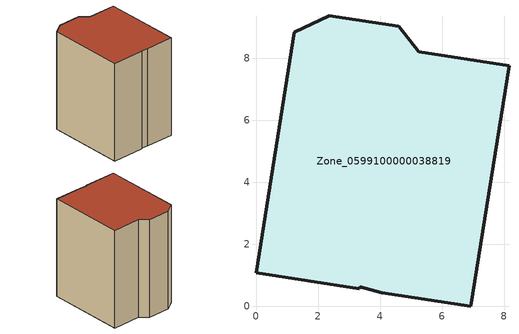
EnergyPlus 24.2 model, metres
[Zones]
Zone_0599100000038819
 floor ground (C_G): 3.33,0.56 0,1.08 1.24,8.85 2.36,9.38 4.61,9.03 5.25,8.22 8.16,7.77 6.93,0 4.06,0.45 3.34,0.64 z0
 wall outside (C_F): 0,1.08 3.33,0.56 3.34,0.64 4.06,0.45 6.93,0 8.16,7.77 5.25,8.22 4.61,9.03 2.36,9.38 1.24,8.85 0,1.08 z0:10.3
 roof outside (C_R): 4.06,0.45 6.93,0 8.16,7.77 5.25,8.22 4.61,9.03 2.36,9.38 1.24,8.85 0,1.08 3.33,0.56 3.34,0.64 z10.3
[BUILDING]
Pand.0599100000038819: North Axis=0; Terrain=City; Loads Convergence Tolerance Value=0.04; Temperature Convergence Tolerance Value=0.4; Solar Distribution=FullExterior; Maximum Number of Warmup Days=25; Minimum Number of Warmup Days=1
[Site:Location]
Rotterdam.The.Hague.AP_ZH_NLD Design_Conditions: Latitude=51.96; Longitude=4.45; Time Zone=1; Elevation=-4.5
[SITE:GROUNDTEMPERATURE:BUILDINGSURFACE]
18, 18, 18, 18, 18, 18, 18, 18, 18, 18, 18, 18
[MATERIAL] Thermal Absorptance=0.9; Solar Absorptance=0.7; Visible Absorptance=0.7
Name | Roughness | Thickness | Conductivity | Density | Specific Heat
G.TC.1946 | MediumSmooth | 0.15 | 1 | 540 | 1210
F.TC.1946 | Rough | 0.3 | 0.857143 | 1920 | 840
R.TC.1946 | MediumRough | 0.2 | 0.909091 | 1500 | 1000
[CONSTRUCTION]
C_G: G.TC.1946
C_F: F.TC.1946
C_R: R.TC.1946
[ZONE]
Zone_0599100000038819: Type=1; Multiplier=1; Ceiling Height=Autocalculate; Volume=Autocalculate; Floor Area=autocalculate; Part of Total Floor Area=Yes
[ZONEINFILTRATION:DESIGNFLOWRATE]
Infil_Zone_0599100000038819: Zone or ZoneList or Space or SpaceList=Zone_0599100000038819; Schedule=AlwaysOn; Design Flow Rate Calculation Method=Flow/Area; Flow Rate per Floor Area=0.003; Constant Term Coefficient=1; Temperature Term Coefficient=0; Velocity Term Coefficient=0; Velocity Squared Term Coefficient=0
[HVACTEMPLATE:ZONE:IDEALLOADSAIRSYSTEM]
Zone_0599100000038819: Maximum Heating Supply Air Temperature=50; Minimum Cooling Supply Air Temperature=13; Maximum Heating Supply Air Humidity Ratio=0.0156; Minimum Cooling Supply Air Humidity Ratio=0.0077; Heating Limit=NoLimit; Cooling Limit=NoLimit; Dehumidification Control Type=ConstantSensibleHeatRatio; Cooling Sensible Heat Ratio=0.7; Dehumidification Setpoint=60; Humidification Control Type=None; Humidification Setpoint=30; Outdoor Air Method=None; Outdoor Air Flow Rate per Person=0.00944; Outdoor Air Flow Rate per Zone Floor Area=0; Outdoor Air Flow Rate per Zone=0; Demand Controlled Ventilation Type=None; Outdoor Air Economizer Type=NoEconomizer; Heat Recovery Type=None; Sensible Heat Recovery Effectiveness=0.7; Latent Heat Recovery Effectiveness=0.65
[ZONECONTROL:THERMOSTAT]
ThermostatControl_Zone_0599100000038819: Zone or ZoneList=Zone_0599100000038819; Control Type Schedule=DualSetpointControlType; Control 1=Thermostat_Zone_0599100000038819; Temperature Difference Between Cutout And Setpoint=0
[THERMOSTATSETPOINT:DUALSETPOINT]
Thermostat_Zone_0599100000038819: Heating Setpoint Temperature Schedule=HeatingSetpoint_Zone_0599100000038819; Cooling Setpoint Temperature Schedule=CoolingSetpoint_Zone_0599100000038819
[SCHEDULE:COMPACT]
HeatingSetpoint_Zone_0599100000038819: Through: 12/31, For: AllDays, Until: 24:00, 21
CoolingSetpoint_Zone_0599100000038819: Through: 12/31, For: AllDays, Until: 24:00, 24
DualSetpointControlType: Through: 12/31, For: AllDays, Until: 24:00, 4
AlwaysOn: Through: 12/31, For: AllDays, Until: 24:00, 1
